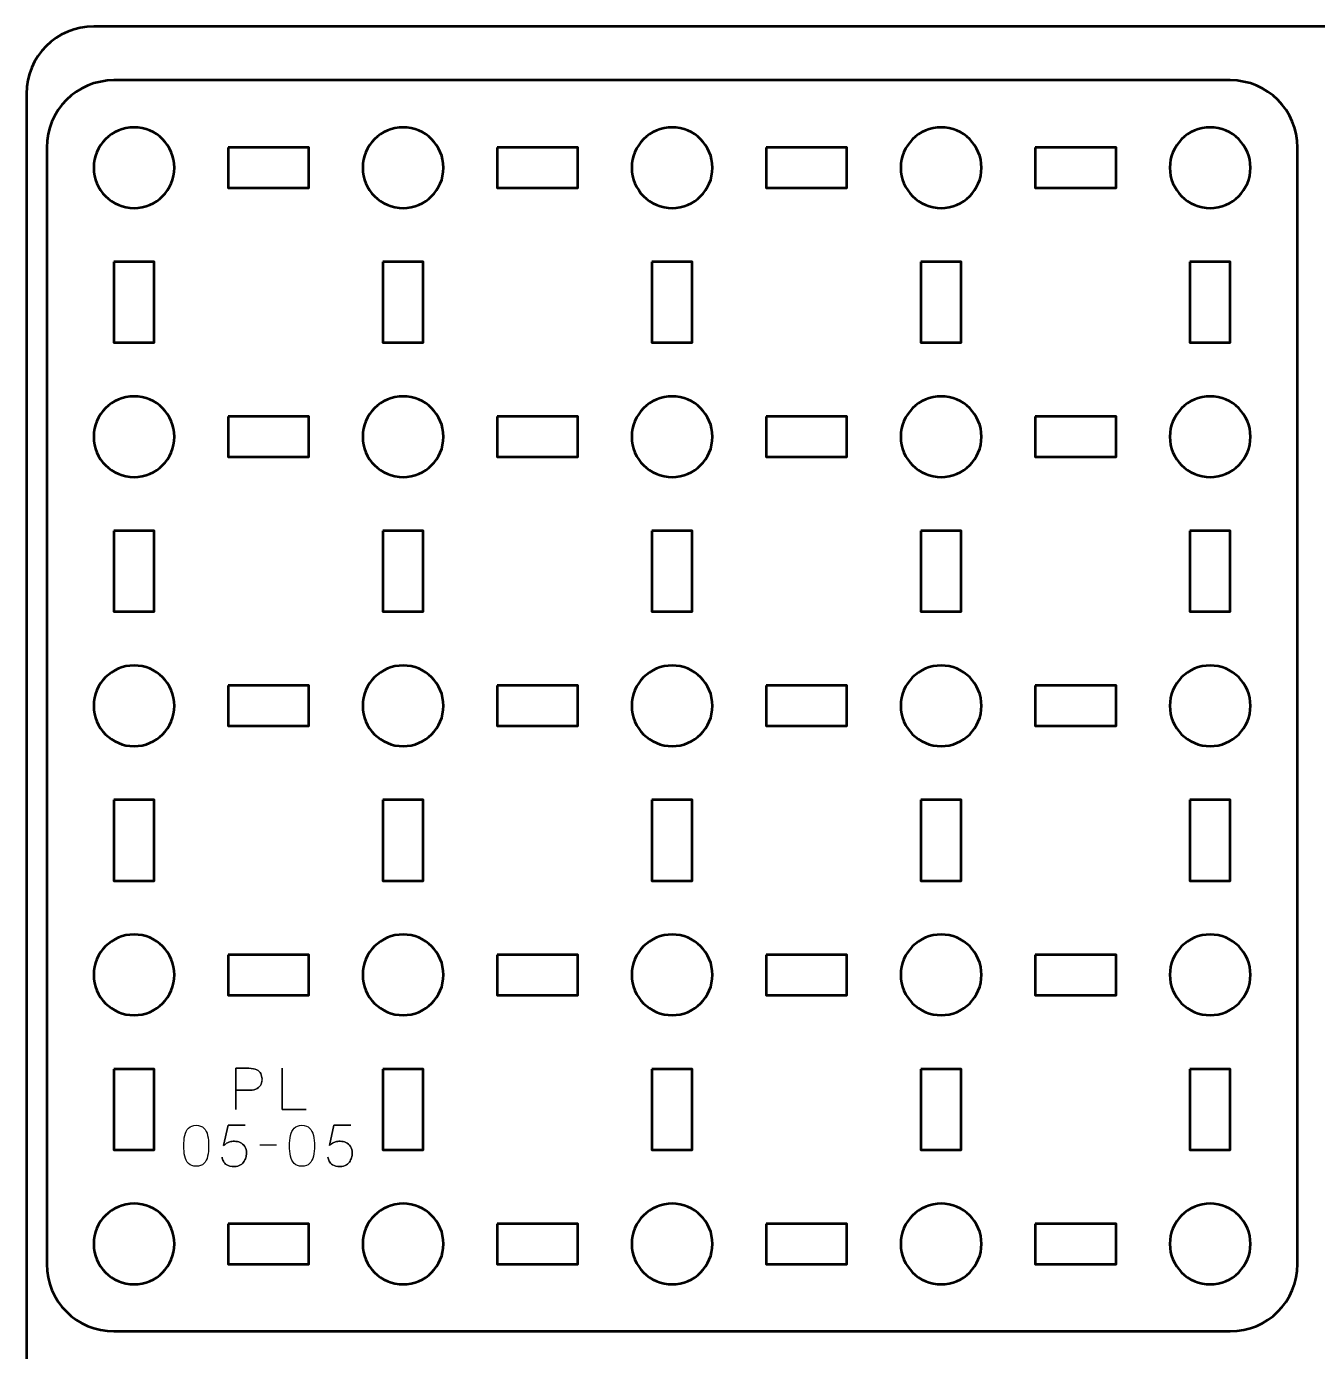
# Model space of a CAD drawing. Header units: centimetres. Extents: x -17.9 to -3.1, y -25.3 to -4.3.
# Drawn here: x -17.9 to -8.3, y -14.2 to -4.35 of the extents above; entities that cross this region are included whole.
import ezdxf

# ---------------------------------------------------------------- set-up
doc = ezdxf.new("R2010")
doc.units = ezdxf.units.CM
doc.header["$MEASUREMENT"] = 0
doc.layers.add('Layer 1', color=7, linetype='Continuous')

msp = doc.modelspace()

# ---------------------------------------------------------------- linework, layer by layer
at = {"layer": 'Layer 1', "color": 22, "lineweight": 53}
msp.add_open_spline([(-17.90003, -24.8499), (-17.90003, -24.8499), (-17.90003, -4.84994), (-17.90003, -4.84994), (-17.90003, -4.84994), (-17.90003, -4.57297), (-17.67694, -4.34998), (-17.39994, -4.34998), (-17.39994, -4.34998), (-17.39994, -4.34998), (-3.60007, -4.34998), (-3.60007, -4.34998), (-3.60007, -4.34998), (-3.32293, -4.34998), (-3.09997, -4.57297), (-3.09997, -4.84994), (-3.09997, -4.84994), (-3.09997, -4.84994), (-3.09997, -24.8499), (-3.09997, -24.8499), (-3.09997, -24.8499), (-3.09997, -25.1269), (-3.32293, -25.34999), (-3.60007, -25.34999), (-3.60007, -25.34999), (-3.60007, -25.34999), (-17.39994, -25.34999), (-17.39994, -25.34999), (-17.39994, -25.34999), (-17.67694, -25.34999), (-17.90003, -25.1269), (-17.90003, -24.8499)], degree=3, knots=[0, 0, 0, 0, 0.125, 0.125, 0.125, 0.125, 0.25, 0.25, 0.25, 0.25, 0.375, 0.375, 0.375, 0.375, 0.5, 0.5, 0.5, 0.5, 0.625, 0.625, 0.625, 0.625, 0.75, 0.75, 0.75, 0.75, 0.875, 0.875, 0.875, 0.875, 1, 1, 1, 1], dxfattribs=at)
at = {"layer": 'Layer 1', "color": 2, "lineweight": 53}
msp.add_open_spline([(-17.24993, -4.74999), (-17.24993, -4.74999), (-8.95003, -4.74999), (-8.95003, -4.74999), (-8.95003, -4.74999), (-8.67303, -4.74999), (-8.44993, -4.97309), (-8.44993, -5.25009), (-8.44993, -5.25009), (-8.44993, -5.25009), (-8.44993, -13.54999), (-8.44993, -13.54999), (-8.44993, -13.54999), (-8.44993, -13.82699), (-8.67303, -14.05009), (-8.95003, -14.05009), (-8.95003, -14.05009), (-8.95003, -14.05009), (-17.24993, -14.05009), (-17.24993, -14.05009), (-17.24993, -14.05009), (-17.52693, -14.05009), (-17.75003, -13.82699), (-17.75003, -13.54999), (-17.75003, -13.54999), (-17.75003, -13.54999), (-17.75003, -5.25009), (-17.75003, -5.25009), (-17.75003, -5.25009), (-17.75003, -4.97309), (-17.52693, -4.74999), (-17.24993, -4.74999)], degree=3, knots=[0, 0, 0, 0, 0.125, 0.125, 0.125, 0.125, 0.25, 0.25, 0.25, 0.25, 0.375, 0.375, 0.375, 0.375, 0.5, 0.5, 0.5, 0.5, 0.625, 0.625, 0.625, 0.625, 0.75, 0.75, 0.75, 0.75, 0.875, 0.875, 0.875, 0.875, 1, 1, 1, 1], dxfattribs=at)
at = {"layer": 'Layer 1', "lineweight": 53}
for points in [[(-16.8, -5.40002), (-16.8, -5.56579), (-16.93423, -5.70002), (-17.1, -5.70002), (-17.1, -5.70002), (-17.26566, -5.70002), (-17.4, -5.56579), (-17.4, -5.40002), (-17.4, -5.40002), (-17.4, -5.23436), (-17.26566, -5.10002), (-17.1, -5.10002), (-17.1, -5.10002), (-16.93423, -5.10002), (-16.8, -5.23436), (-16.8, -5.40002)], [(-14.79992, -5.40002), (-14.79992, -5.56579), (-14.9343, -5.70002), (-15.09993, -5.70002), (-15.09993, -5.70002), (-15.2657, -5.70002), (-15.39993, -5.56579), (-15.39993, -5.40002), (-15.39993, -5.40002), (-15.39993, -5.23436), (-15.2657, -5.10002), (-15.09993, -5.10002), (-15.09993, -5.10002), (-14.9343, -5.10002), (-14.79992, -5.23436), (-14.79992, -5.40002)], [(-12.8, -5.40002), (-12.8, -5.56579), (-12.93434, -5.70002), (-13.09999, -5.70002), (-13.09999, -5.70002), (-13.26562, -5.70002), (-13.4, -5.56579), (-13.4, -5.40002), (-13.4, -5.40002), (-13.4, -5.23436), (-13.26562, -5.10002), (-13.09999, -5.10002), (-13.09999, -5.10002), (-12.93434, -5.10002), (-12.8, -5.23436), (-12.8, -5.40002)], [(-10.80003, -5.40002), (-10.80003, -5.56579), (-10.93427, -5.70002), (-11.10004, -5.70002), (-11.10004, -5.70002), (-11.2657, -5.70002), (-11.40004, -5.56579), (-11.40004, -5.40002), (-11.40004, -5.40002), (-11.40004, -5.23436), (-11.2657, -5.10002), (-11.10004, -5.10002), (-11.10004, -5.10002), (-10.93427, -5.10002), (-10.80003, -5.23436), (-10.80003, -5.40002)], [(-8.79996, -5.40002), (-8.79996, -5.56579), (-8.93433, -5.70002), (-9.09996, -5.70002), (-9.09996, -5.70002), (-9.26573, -5.70002), (-9.39996, -5.56579), (-9.39996, -5.40002), (-9.39996, -5.40002), (-9.39996, -5.23436), (-9.26573, -5.10002), (-9.09996, -5.10002), (-9.09996, -5.10002), (-8.93433, -5.10002), (-8.79996, -5.23436), (-8.79996, -5.40002)], [(-16.39998, -5.25009), (-16.39998, -5.25009), (-15.79998, -5.25009), (-15.79998, -5.25009), (-15.79998, -5.25009), (-15.79998, -5.25009), (-15.79998, -5.55009), (-15.79998, -5.55009), (-15.79998, -5.55009), (-15.79998, -5.55009), (-16.39998, -5.55009), (-16.39998, -5.55009), (-16.39998, -5.55009), (-16.39998, -5.55009), (-16.39998, -5.25009), (-16.39998, -5.25009)], [(-14.40002, -5.25009), (-14.40002, -5.25009), (-13.80001, -5.25009), (-13.80001, -5.25009), (-13.80001, -5.25009), (-13.80001, -5.25009), (-13.80001, -5.55009), (-13.80001, -5.55009), (-13.80001, -5.55009), (-13.80001, -5.55009), (-14.40002, -5.55009), (-14.40002, -5.55009), (-14.40002, -5.55009), (-14.40002, -5.55009), (-14.40002, -5.25009), (-14.40002, -5.25009)], [(-12.39995, -5.25009), (-12.39995, -5.25009), (-11.79995, -5.25009), (-11.79995, -5.25009), (-11.79995, -5.25009), (-11.79995, -5.25009), (-11.79995, -5.55009), (-11.79995, -5.55009), (-11.79995, -5.55009), (-11.79995, -5.55009), (-12.39995, -5.55009), (-12.39995, -5.55009), (-12.39995, -5.55009), (-12.39995, -5.55009), (-12.39995, -5.25009), (-12.39995, -5.25009)], [(-10.39998, -5.25009), (-10.39998, -5.25009), (-9.79998, -5.25009), (-9.79998, -5.25009), (-9.79998, -5.25009), (-9.79998, -5.25009), (-9.79998, -5.55009), (-9.79998, -5.55009), (-9.79998, -5.55009), (-9.79998, -5.55009), (-10.39998, -5.55009), (-10.39998, -5.55009), (-10.39998, -5.55009), (-10.39998, -5.55009), (-10.39998, -5.25009), (-10.39998, -5.25009)], [(-17.24993, -6.10004), (-17.24993, -6.10004), (-16.94993, -6.10004), (-16.94993, -6.10004), (-16.94993, -6.10004), (-16.94993, -6.10004), (-16.94993, -6.70004), (-16.94993, -6.70004), (-16.94993, -6.70004), (-16.94993, -6.70004), (-17.24993, -6.70004), (-17.24993, -6.70004), (-17.24993, -6.70004), (-17.24993, -6.70004), (-17.24993, -6.10004), (-17.24993, -6.10004)], [(-15.25, -6.10004), (-15.25, -6.10004), (-14.95, -6.10004), (-14.95, -6.10004), (-14.95, -6.10004), (-14.95, -6.10004), (-14.95, -6.70004), (-14.95, -6.70004), (-14.95, -6.70004), (-14.95, -6.70004), (-15.25, -6.70004), (-15.25, -6.70004), (-15.25, -6.70004), (-15.25, -6.70004), (-15.25, -6.10004), (-15.25, -6.10004)], [(-13.25007, -6.10004), (-13.25007, -6.10004), (-12.95007, -6.10004), (-12.95007, -6.10004), (-12.95007, -6.10004), (-12.95007, -6.10004), (-12.95007, -6.70004), (-12.95007, -6.70004), (-12.95007, -6.70004), (-12.95007, -6.70004), (-13.25007, -6.70004), (-13.25007, -6.70004), (-13.25007, -6.70004), (-13.25007, -6.70004), (-13.25007, -6.10004), (-13.25007, -6.10004)], [(-11.24997, -6.10004), (-11.24997, -6.10004), (-10.94996, -6.10004), (-10.94996, -6.10004), (-10.94996, -6.10004), (-10.94996, -6.10004), (-10.94996, -6.70004), (-10.94996, -6.70004), (-10.94996, -6.70004), (-10.94996, -6.70004), (-11.24997, -6.70004), (-11.24997, -6.70004), (-11.24997, -6.70004), (-11.24997, -6.70004), (-11.24997, -6.10004), (-11.24997, -6.10004)], [(-9.25003, -6.10004), (-9.25003, -6.10004), (-8.95003, -6.10004), (-8.95003, -6.10004), (-8.95003, -6.10004), (-8.95003, -6.10004), (-8.95003, -6.70004), (-8.95003, -6.70004), (-8.95003, -6.70004), (-8.95003, -6.70004), (-9.25003, -6.70004), (-9.25003, -6.70004), (-9.25003, -6.70004), (-9.25003, -6.70004), (-9.25003, -6.10004), (-9.25003, -6.10004)], [(-16.8, -7.40009), (-16.8, -7.56572), (-16.93423, -7.7001), (-17.1, -7.7001), (-17.1, -7.7001), (-17.26566, -7.7001), (-17.4, -7.56572), (-17.4, -7.40009), (-17.4, -7.40009), (-17.4, -7.23432), (-17.26566, -7.10009), (-17.1, -7.10009), (-17.1, -7.10009), (-16.93423, -7.10009), (-16.8, -7.23432), (-16.8, -7.40009)], [(-14.79992, -7.40009), (-14.79992, -7.56572), (-14.9343, -7.7001), (-15.09993, -7.7001), (-15.09993, -7.7001), (-15.2657, -7.7001), (-15.39993, -7.56572), (-15.39993, -7.40009), (-15.39993, -7.40009), (-15.39993, -7.23432), (-15.2657, -7.10009), (-15.09993, -7.10009), (-15.09993, -7.10009), (-14.9343, -7.10009), (-14.79992, -7.23432), (-14.79992, -7.40009)], [(-12.8, -7.40009), (-12.8, -7.56572), (-12.93434, -7.7001), (-13.09999, -7.7001), (-13.09999, -7.7001), (-13.26562, -7.7001), (-13.4, -7.56572), (-13.4, -7.40009), (-13.4, -7.40009), (-13.4, -7.23432), (-13.26562, -7.10009), (-13.09999, -7.10009), (-13.09999, -7.10009), (-12.93434, -7.10009), (-12.8, -7.23432), (-12.8, -7.40009)], [(-10.80003, -7.40009), (-10.80003, -7.56572), (-10.93427, -7.7001), (-11.10004, -7.7001), (-11.10004, -7.7001), (-11.2657, -7.7001), (-11.40004, -7.56572), (-11.40004, -7.40009), (-11.40004, -7.40009), (-11.40004, -7.23432), (-11.2657, -7.10009), (-11.10004, -7.10009), (-11.10004, -7.10009), (-10.93427, -7.10009), (-10.80003, -7.23432), (-10.80003, -7.40009)], [(-8.79996, -7.40009), (-8.79996, -7.56572), (-8.93433, -7.7001), (-9.09996, -7.7001), (-9.09996, -7.7001), (-9.26573, -7.7001), (-9.39996, -7.56572), (-9.39996, -7.40009), (-9.39996, -7.40009), (-9.39996, -7.23432), (-9.26573, -7.10009), (-9.09996, -7.10009), (-9.09996, -7.10009), (-8.93433, -7.10009), (-8.79996, -7.23432), (-8.79996, -7.40009)], [(-16.39998, -7.25002), (-16.39998, -7.25002), (-15.79998, -7.25002), (-15.79998, -7.25002), (-15.79998, -7.25002), (-15.79998, -7.25002), (-15.79998, -7.55002), (-15.79998, -7.55002), (-15.79998, -7.55002), (-15.79998, -7.55002), (-16.39998, -7.55002), (-16.39998, -7.55002), (-16.39998, -7.55002), (-16.39998, -7.55002), (-16.39998, -7.25002), (-16.39998, -7.25002)], [(-14.40002, -7.25002), (-14.40002, -7.25002), (-13.80001, -7.25002), (-13.80001, -7.25002), (-13.80001, -7.25002), (-13.80001, -7.25002), (-13.80001, -7.55002), (-13.80001, -7.55002), (-13.80001, -7.55002), (-13.80001, -7.55002), (-14.40002, -7.55002), (-14.40002, -7.55002), (-14.40002, -7.55002), (-14.40002, -7.55002), (-14.40002, -7.25002), (-14.40002, -7.25002)], [(-12.39995, -7.25002), (-12.39995, -7.25002), (-11.79995, -7.25002), (-11.79995, -7.25002), (-11.79995, -7.25002), (-11.79995, -7.25002), (-11.79995, -7.55002), (-11.79995, -7.55002), (-11.79995, -7.55002), (-11.79995, -7.55002), (-12.39995, -7.55002), (-12.39995, -7.55002), (-12.39995, -7.55002), (-12.39995, -7.55002), (-12.39995, -7.25002), (-12.39995, -7.25002)], [(-10.39998, -7.25002), (-10.39998, -7.25002), (-9.79998, -7.25002), (-9.79998, -7.25002), (-9.79998, -7.25002), (-9.79998, -7.25002), (-9.79998, -7.55002), (-9.79998, -7.55002), (-9.79998, -7.55002), (-9.79998, -7.55002), (-10.39998, -7.55002), (-10.39998, -7.55002), (-10.39998, -7.55002), (-10.39998, -7.55002), (-10.39998, -7.25002), (-10.39998, -7.25002)], [(-17.24993, -8.1), (-17.24993, -8.1), (-16.94993, -8.1), (-16.94993, -8.1), (-16.94993, -8.1), (-16.94993, -8.1), (-16.94993, -8.70001), (-16.94993, -8.70001), (-16.94993, -8.70001), (-16.94993, -8.70001), (-17.24993, -8.70001), (-17.24993, -8.70001), (-17.24993, -8.70001), (-17.24993, -8.70001), (-17.24993, -8.1), (-17.24993, -8.1)], [(-15.25, -8.1), (-15.25, -8.1), (-14.95, -8.1), (-14.95, -8.1), (-14.95, -8.1), (-14.95, -8.1), (-14.95, -8.70001), (-14.95, -8.70001), (-14.95, -8.70001), (-14.95, -8.70001), (-15.25, -8.70001), (-15.25, -8.70001), (-15.25, -8.70001), (-15.25, -8.70001), (-15.25, -8.1), (-15.25, -8.1)], [(-13.25007, -8.1), (-13.25007, -8.1), (-12.95007, -8.1), (-12.95007, -8.1), (-12.95007, -8.1), (-12.95007, -8.1), (-12.95007, -8.70001), (-12.95007, -8.70001), (-12.95007, -8.70001), (-12.95007, -8.70001), (-13.25007, -8.70001), (-13.25007, -8.70001), (-13.25007, -8.70001), (-13.25007, -8.70001), (-13.25007, -8.1), (-13.25007, -8.1)], [(-11.24997, -8.1), (-11.24997, -8.1), (-10.94996, -8.1), (-10.94996, -8.1), (-10.94996, -8.1), (-10.94996, -8.1), (-10.94996, -8.70001), (-10.94996, -8.70001), (-10.94996, -8.70001), (-10.94996, -8.70001), (-11.24997, -8.70001), (-11.24997, -8.70001), (-11.24997, -8.70001), (-11.24997, -8.70001), (-11.24997, -8.1), (-11.24997, -8.1)], [(-9.25003, -8.1), (-9.25003, -8.1), (-8.95003, -8.1), (-8.95003, -8.1), (-8.95003, -8.1), (-8.95003, -8.1), (-8.95003, -8.70001), (-8.95003, -8.70001), (-8.95003, -8.70001), (-8.95003, -8.70001), (-9.25003, -8.70001), (-9.25003, -8.70001), (-9.25003, -8.70001), (-9.25003, -8.70001), (-9.25003, -8.1), (-9.25003, -8.1)], [(-16.8, -9.40003), (-16.8, -9.56568), (-16.93423, -9.70002), (-17.1, -9.70002), (-17.1, -9.70002), (-17.26566, -9.70002), (-17.4, -9.56568), (-17.4, -9.40003), (-17.4, -9.40003), (-17.4, -9.2344), (-17.26566, -9.10002), (-17.1, -9.10002), (-17.1, -9.10002), (-16.93423, -9.10002), (-16.8, -9.2344), (-16.8, -9.40003)], [(-14.79992, -9.40003), (-14.79992, -9.56568), (-14.9343, -9.70002), (-15.09993, -9.70002), (-15.09993, -9.70002), (-15.2657, -9.70002), (-15.39993, -9.56568), (-15.39993, -9.40003), (-15.39993, -9.40003), (-15.39993, -9.2344), (-15.2657, -9.10002), (-15.09993, -9.10002), (-15.09993, -9.10002), (-14.9343, -9.10002), (-14.79992, -9.2344), (-14.79992, -9.40003)], [(-12.8, -9.40003), (-12.8, -9.56568), (-12.93434, -9.70002), (-13.09999, -9.70002), (-13.09999, -9.70002), (-13.26562, -9.70002), (-13.4, -9.56568), (-13.4, -9.40003), (-13.4, -9.40003), (-13.4, -9.2344), (-13.26562, -9.10002), (-13.09999, -9.10002), (-13.09999, -9.10002), (-12.93434, -9.10002), (-12.8, -9.2344), (-12.8, -9.40003)], [(-10.80003, -9.40003), (-10.80003, -9.56568), (-10.93427, -9.70002), (-11.10004, -9.70002), (-11.10004, -9.70002), (-11.2657, -9.70002), (-11.40004, -9.56568), (-11.40004, -9.40003), (-11.40004, -9.40003), (-11.40004, -9.2344), (-11.2657, -9.10002), (-11.10004, -9.10002), (-11.10004, -9.10002), (-10.93427, -9.10002), (-10.80003, -9.2344), (-10.80003, -9.40003)], [(-8.79996, -9.40003), (-8.79996, -9.56568), (-8.93433, -9.70002), (-9.09996, -9.70002), (-9.09996, -9.70002), (-9.26573, -9.70002), (-9.39996, -9.56568), (-9.39996, -9.40003), (-9.39996, -9.40003), (-9.39996, -9.2344), (-9.26573, -9.10002), (-9.09996, -9.10002), (-9.09996, -9.10002), (-8.93433, -9.10002), (-8.79996, -9.2344), (-8.79996, -9.40003)], [(-16.39998, -9.24995), (-16.39998, -9.24995), (-15.79998, -9.24995), (-15.79998, -9.24995), (-15.79998, -9.24995), (-15.79998, -9.24995), (-15.79998, -9.54995), (-15.79998, -9.54995), (-15.79998, -9.54995), (-15.79998, -9.54995), (-16.39998, -9.54995), (-16.39998, -9.54995), (-16.39998, -9.54995), (-16.39998, -9.54995), (-16.39998, -9.24995), (-16.39998, -9.24995)], [(-14.40002, -9.24995), (-14.40002, -9.24995), (-13.80001, -9.24995), (-13.80001, -9.24995), (-13.80001, -9.24995), (-13.80001, -9.24995), (-13.80001, -9.54995), (-13.80001, -9.54995), (-13.80001, -9.54995), (-13.80001, -9.54995), (-14.40002, -9.54995), (-14.40002, -9.54995), (-14.40002, -9.54995), (-14.40002, -9.54995), (-14.40002, -9.24995), (-14.40002, -9.24995)], [(-12.39995, -9.24995), (-12.39995, -9.24995), (-11.79995, -9.24995), (-11.79995, -9.24995), (-11.79995, -9.24995), (-11.79995, -9.24995), (-11.79995, -9.54995), (-11.79995, -9.54995), (-11.79995, -9.54995), (-11.79995, -9.54995), (-12.39995, -9.54995), (-12.39995, -9.54995), (-12.39995, -9.54995), (-12.39995, -9.54995), (-12.39995, -9.24995), (-12.39995, -9.24995)], [(-10.39998, -9.24995), (-10.39998, -9.24995), (-9.79998, -9.24995), (-9.79998, -9.24995), (-9.79998, -9.24995), (-9.79998, -9.24995), (-9.79998, -9.54995), (-9.79998, -9.54995), (-9.79998, -9.54995), (-9.79998, -9.54995), (-10.39998, -9.54995), (-10.39998, -9.54995), (-10.39998, -9.54995), (-10.39998, -9.54995), (-10.39998, -9.24995), (-10.39998, -9.24995)], [(-17.24993, -10.10007), (-17.24993, -10.10007), (-16.94993, -10.10007), (-16.94993, -10.10007), (-16.94993, -10.10007), (-16.94993, -10.10007), (-16.94993, -10.70007), (-16.94993, -10.70007), (-16.94993, -10.70007), (-16.94993, -10.70007), (-17.24993, -10.70007), (-17.24993, -10.70007), (-17.24993, -10.70007), (-17.24993, -10.70007), (-17.24993, -10.10007), (-17.24993, -10.10007)], [(-15.25, -10.10007), (-15.25, -10.10007), (-14.95, -10.10007), (-14.95, -10.10007), (-14.95, -10.10007), (-14.95, -10.10007), (-14.95, -10.70007), (-14.95, -10.70007), (-14.95, -10.70007), (-14.95, -10.70007), (-15.25, -10.70007), (-15.25, -10.70007), (-15.25, -10.70007), (-15.25, -10.70007), (-15.25, -10.10007), (-15.25, -10.10007)], [(-13.25007, -10.10007), (-13.25007, -10.10007), (-12.95007, -10.10007), (-12.95007, -10.10007), (-12.95007, -10.10007), (-12.95007, -10.10007), (-12.95007, -10.70007), (-12.95007, -10.70007), (-12.95007, -10.70007), (-12.95007, -10.70007), (-13.25007, -10.70007), (-13.25007, -10.70007), (-13.25007, -10.70007), (-13.25007, -10.70007), (-13.25007, -10.10007), (-13.25007, -10.10007)], [(-11.24997, -10.10007), (-11.24997, -10.10007), (-10.94996, -10.10007), (-10.94996, -10.10007), (-10.94996, -10.10007), (-10.94996, -10.10007), (-10.94996, -10.70007), (-10.94996, -10.70007), (-10.94996, -10.70007), (-10.94996, -10.70007), (-11.24997, -10.70007), (-11.24997, -10.70007), (-11.24997, -10.70007), (-11.24997, -10.70007), (-11.24997, -10.10007), (-11.24997, -10.10007)], [(-9.25003, -10.10007), (-9.25003, -10.10007), (-8.95003, -10.10007), (-8.95003, -10.10007), (-8.95003, -10.10007), (-8.95003, -10.10007), (-8.95003, -10.70007), (-8.95003, -10.70007), (-8.95003, -10.70007), (-8.95003, -10.70007), (-9.25003, -10.70007), (-9.25003, -10.70007), (-9.25003, -10.70007), (-9.25003, -10.70007), (-9.25003, -10.10007), (-9.25003, -10.10007)], [(-16.8, -11.39998), (-16.8, -11.56575), (-16.93423, -11.69999), (-17.1, -11.69999), (-17.1, -11.69999), (-17.26566, -11.69999), (-17.4, -11.56575), (-17.4, -11.39998), (-17.4, -11.39998), (-17.4, -11.23432), (-17.26566, -11.09998), (-17.1, -11.09998), (-17.1, -11.09998), (-16.93423, -11.09998), (-16.8, -11.23432), (-16.8, -11.39998)], [(-14.79992, -11.39998), (-14.79992, -11.56575), (-14.9343, -11.69999), (-15.09993, -11.69999), (-15.09993, -11.69999), (-15.2657, -11.69999), (-15.39993, -11.56575), (-15.39993, -11.39998), (-15.39993, -11.39998), (-15.39993, -11.23432), (-15.2657, -11.09998), (-15.09993, -11.09998), (-15.09993, -11.09998), (-14.9343, -11.09998), (-14.79992, -11.23432), (-14.79992, -11.39998)], [(-12.8, -11.39998), (-12.8, -11.56575), (-12.93434, -11.69999), (-13.09999, -11.69999), (-13.09999, -11.69999), (-13.26562, -11.69999), (-13.4, -11.56575), (-13.4, -11.39998), (-13.4, -11.39998), (-13.4, -11.23432), (-13.26562, -11.09998), (-13.09999, -11.09998), (-13.09999, -11.09998), (-12.93434, -11.09998), (-12.8, -11.23432), (-12.8, -11.39998)], [(-10.80003, -11.39998), (-10.80003, -11.56575), (-10.93427, -11.69999), (-11.10004, -11.69999), (-11.10004, -11.69999), (-11.2657, -11.69999), (-11.40004, -11.56575), (-11.40004, -11.39998), (-11.40004, -11.39998), (-11.40004, -11.23432), (-11.2657, -11.09998), (-11.10004, -11.09998), (-11.10004, -11.09998), (-10.93427, -11.09998), (-10.80003, -11.23432), (-10.80003, -11.39998)], [(-8.79996, -11.39998), (-8.79996, -11.56575), (-8.93433, -11.69999), (-9.09996, -11.69999), (-9.09996, -11.69999), (-9.26573, -11.69999), (-9.39996, -11.56575), (-9.39996, -11.39998), (-9.39996, -11.39998), (-9.39996, -11.23432), (-9.26573, -11.09998), (-9.09996, -11.09998), (-9.09996, -11.09998), (-8.93433, -11.09998), (-8.79996, -11.23432), (-8.79996, -11.39998)], [(-16.39998, -11.25005), (-16.39998, -11.25005), (-15.79998, -11.25005), (-15.79998, -11.25005), (-15.79998, -11.25005), (-15.79998, -11.25005), (-15.79998, -11.55006), (-15.79998, -11.55006), (-15.79998, -11.55006), (-15.79998, -11.55006), (-16.39998, -11.55006), (-16.39998, -11.55006), (-16.39998, -11.55006), (-16.39998, -11.55006), (-16.39998, -11.25005), (-16.39998, -11.25005)], [(-14.40002, -11.25005), (-14.40002, -11.25005), (-13.80001, -11.25005), (-13.80001, -11.25005), (-13.80001, -11.25005), (-13.80001, -11.25005), (-13.80001, -11.55006), (-13.80001, -11.55006), (-13.80001, -11.55006), (-13.80001, -11.55006), (-14.40002, -11.55006), (-14.40002, -11.55006), (-14.40002, -11.55006), (-14.40002, -11.55006), (-14.40002, -11.25005), (-14.40002, -11.25005)], [(-12.39995, -11.25005), (-12.39995, -11.25005), (-11.79995, -11.25005), (-11.79995, -11.25005), (-11.79995, -11.25005), (-11.79995, -11.25005), (-11.79995, -11.55006), (-11.79995, -11.55006), (-11.79995, -11.55006), (-11.79995, -11.55006), (-12.39995, -11.55006), (-12.39995, -11.55006), (-12.39995, -11.55006), (-12.39995, -11.55006), (-12.39995, -11.25005), (-12.39995, -11.25005)], [(-10.39998, -11.25005), (-10.39998, -11.25005), (-9.79998, -11.25005), (-9.79998, -11.25005), (-9.79998, -11.25005), (-9.79998, -11.25005), (-9.79998, -11.55006), (-9.79998, -11.55006), (-9.79998, -11.55006), (-9.79998, -11.55006), (-10.39998, -11.55006), (-10.39998, -11.55006), (-10.39998, -11.55006), (-10.39998, -11.55006), (-10.39998, -11.25005), (-10.39998, -11.25005)], [(-17.24993, -12.10004), (-17.24993, -12.10004), (-16.94993, -12.10004), (-16.94993, -12.10004), (-16.94993, -12.10004), (-16.94993, -12.10004), (-16.94993, -12.70004), (-16.94993, -12.70004), (-16.94993, -12.70004), (-16.94993, -12.70004), (-17.24993, -12.70004), (-17.24993, -12.70004), (-17.24993, -12.70004), (-17.24993, -12.70004), (-17.24993, -12.10004), (-17.24993, -12.10004)], [(-15.25, -12.10004), (-15.25, -12.10004), (-14.95, -12.10004), (-14.95, -12.10004), (-14.95, -12.10004), (-14.95, -12.10004), (-14.95, -12.70004), (-14.95, -12.70004), (-14.95, -12.70004), (-14.95, -12.70004), (-15.25, -12.70004), (-15.25, -12.70004), (-15.25, -12.70004), (-15.25, -12.70004), (-15.25, -12.10004), (-15.25, -12.10004)], [(-13.25007, -12.10004), (-13.25007, -12.10004), (-12.95007, -12.10004), (-12.95007, -12.10004), (-12.95007, -12.10004), (-12.95007, -12.10004), (-12.95007, -12.70004), (-12.95007, -12.70004), (-12.95007, -12.70004), (-12.95007, -12.70004), (-13.25007, -12.70004), (-13.25007, -12.70004), (-13.25007, -12.70004), (-13.25007, -12.70004), (-13.25007, -12.10004), (-13.25007, -12.10004)], [(-11.24997, -12.10004), (-11.24997, -12.10004), (-10.94996, -12.10004), (-10.94996, -12.10004), (-10.94996, -12.10004), (-10.94996, -12.10004), (-10.94996, -12.70004), (-10.94996, -12.70004), (-10.94996, -12.70004), (-10.94996, -12.70004), (-11.24997, -12.70004), (-11.24997, -12.70004), (-11.24997, -12.70004), (-11.24997, -12.70004), (-11.24997, -12.10004), (-11.24997, -12.10004)], [(-9.25003, -12.10004), (-9.25003, -12.10004), (-8.95003, -12.10004), (-8.95003, -12.10004), (-8.95003, -12.10004), (-8.95003, -12.10004), (-8.95003, -12.70004), (-8.95003, -12.70004), (-8.95003, -12.70004), (-8.95003, -12.70004), (-9.25003, -12.70004), (-9.25003, -12.70004), (-9.25003, -12.70004), (-9.25003, -12.70004), (-9.25003, -12.10004), (-9.25003, -12.10004)], [(-16.8, -13.40006), (-16.8, -13.56569), (-16.93423, -13.70006), (-17.1, -13.70006), (-17.1, -13.70006), (-17.26566, -13.70006), (-17.4, -13.56569), (-17.4, -13.40006), (-17.4, -13.40006), (-17.4, -13.23429), (-17.26566, -13.10006), (-17.1, -13.10006), (-17.1, -13.10006), (-16.93423, -13.10006), (-16.8, -13.23429), (-16.8, -13.40006)], [(-14.79992, -13.40006), (-14.79992, -13.56569), (-14.9343, -13.70006), (-15.09993, -13.70006), (-15.09993, -13.70006), (-15.2657, -13.70006), (-15.39993, -13.56569), (-15.39993, -13.40006), (-15.39993, -13.40006), (-15.39993, -13.23429), (-15.2657, -13.10006), (-15.09993, -13.10006), (-15.09993, -13.10006), (-14.9343, -13.10006), (-14.79992, -13.23429), (-14.79992, -13.40006)], [(-12.8, -13.40006), (-12.8, -13.56569), (-12.93434, -13.70006), (-13.09999, -13.70006), (-13.09999, -13.70006), (-13.26562, -13.70006), (-13.4, -13.56569), (-13.4, -13.40006), (-13.4, -13.40006), (-13.4, -13.23429), (-13.26562, -13.10006), (-13.09999, -13.10006), (-13.09999, -13.10006), (-12.93434, -13.10006), (-12.8, -13.23429), (-12.8, -13.40006)], [(-10.80003, -13.40006), (-10.80003, -13.56569), (-10.93427, -13.70006), (-11.10004, -13.70006), (-11.10004, -13.70006), (-11.2657, -13.70006), (-11.40004, -13.56569), (-11.40004, -13.40006), (-11.40004, -13.40006), (-11.40004, -13.23429), (-11.2657, -13.10006), (-11.10004, -13.10006), (-11.10004, -13.10006), (-10.93427, -13.10006), (-10.80003, -13.23429), (-10.80003, -13.40006)], [(-8.79996, -13.40006), (-8.79996, -13.56569), (-8.93433, -13.70006), (-9.09996, -13.70006), (-9.09996, -13.70006), (-9.26573, -13.70006), (-9.39996, -13.56569), (-9.39996, -13.40006), (-9.39996, -13.40006), (-9.39996, -13.23429), (-9.26573, -13.10006), (-9.09996, -13.10006), (-9.09996, -13.10006), (-8.93433, -13.10006), (-8.79996, -13.23429), (-8.79996, -13.40006)], [(-16.39998, -13.24999), (-16.39998, -13.24999), (-15.79998, -13.24999), (-15.79998, -13.24999), (-15.79998, -13.24999), (-15.79998, -13.24999), (-15.79998, -13.54999), (-15.79998, -13.54999), (-15.79998, -13.54999), (-15.79998, -13.54999), (-16.39998, -13.54999), (-16.39998, -13.54999), (-16.39998, -13.54999), (-16.39998, -13.54999), (-16.39998, -13.24999), (-16.39998, -13.24999)], [(-14.40002, -13.24999), (-14.40002, -13.24999), (-13.80001, -13.24999), (-13.80001, -13.24999), (-13.80001, -13.24999), (-13.80001, -13.24999), (-13.80001, -13.54999), (-13.80001, -13.54999), (-13.80001, -13.54999), (-13.80001, -13.54999), (-14.40002, -13.54999), (-14.40002, -13.54999), (-14.40002, -13.54999), (-14.40002, -13.54999), (-14.40002, -13.24999), (-14.40002, -13.24999)], [(-12.39995, -13.24999), (-12.39995, -13.24999), (-11.79995, -13.24999), (-11.79995, -13.24999), (-11.79995, -13.24999), (-11.79995, -13.24999), (-11.79995, -13.54999), (-11.79995, -13.54999), (-11.79995, -13.54999), (-11.79995, -13.54999), (-12.39995, -13.54999), (-12.39995, -13.54999), (-12.39995, -13.54999), (-12.39995, -13.54999), (-12.39995, -13.24999), (-12.39995, -13.24999)], [(-10.39998, -13.24999), (-10.39998, -13.24999), (-9.79998, -13.24999), (-9.79998, -13.24999), (-9.79998, -13.24999), (-9.79998, -13.24999), (-9.79998, -13.54999), (-9.79998, -13.54999), (-9.79998, -13.54999), (-9.79998, -13.54999), (-10.39998, -13.54999), (-10.39998, -13.54999), (-10.39998, -13.54999), (-10.39998, -13.54999), (-10.39998, -13.24999), (-10.39998, -13.24999)]]:
    msp.add_open_spline(points, degree=3, knots=[0, 0, 0, 0, 0.25, 0.25, 0.25, 0.25, 0.5, 0.5, 0.5, 0.5, 0.75, 0.75, 0.75, 0.75, 1, 1, 1, 1], dxfattribs=at)
at = {"layer": 'Layer 1', "color": 40, "lineweight": 30}
for points, knots in [([(-16.34456, -12.4), (-16.34456, -12.4), (-16.34456, -12.09478), (-16.34456, -12.09478), (-16.34456, -12.09478), (-16.34456, -12.09478), (-16.24727, -12.09478), (-16.24727, -12.09478), (-16.24727, -12.09478), (-16.22165, -12.09506), (-16.20165, -12.09877), (-16.18747, -12.10596), (-16.18747, -12.10596), (-16.17357, -12.11327), (-16.16376, -12.12275), (-16.15812, -12.13461), (-16.15812, -12.13461), (-16.15262, -12.14646), (-16.14958, -12.15927), (-16.14902, -12.17306), (-16.14902, -12.17306), (-16.14835, -12.1871), (-16.15067, -12.20047), (-16.15618, -12.21317), (-16.15618, -12.21317), (-16.16172, -12.22584), (-16.17121, -12.23631), (-16.18444, -12.24443), (-16.18444, -12.24443), (-16.19795, -12.25258), (-16.21615, -12.2567), (-16.23929, -12.25699), (-16.23929, -12.25699), (-16.23929, -12.25699), (-16.34456, -12.25699), (-16.34456, -12.25699), (-16.34456, -12.25699), (-16.34456, -12.25699), (-16.23929, -12.25699), (-16.23929, -12.25699), (-16.23929, -12.25699), (-16.21654, -12.2567), (-16.19851, -12.25258), (-16.185, -12.24443), (-16.185, -12.24443), (-16.17163, -12.23631), (-16.16211, -12.22584), (-16.15646, -12.21317), (-16.15646, -12.21317), (-16.15096, -12.20047), (-16.14849, -12.1871), (-16.14902, -12.17306), (-16.14902, -12.17306), (-16.14958, -12.15927), (-16.15262, -12.14646), (-16.15826, -12.13461), (-16.15826, -12.13461), (-16.16405, -12.12275), (-16.17396, -12.11327), (-16.18789, -12.10596), (-16.18789, -12.10596), (-16.20207, -12.09877), (-16.22194, -12.09506), (-16.24727, -12.09478), (-16.24727, -12.09478), (-16.24727, -12.09478), (-16.34456, -12.09478), (-16.34456, -12.09478), (-16.34456, -12.09478), (-16.34456, -12.09478), (-16.34456, -12.4), (-16.34456, -12.4)], [0, 0, 0, 0, 0.0555556, 0.0555556, 0.0555556, 0.0555556, 0.1111111, 0.1111111, 0.1111111, 0.1111111, 0.1666667, 0.1666667, 0.1666667, 0.1666667, 0.2222222, 0.2222222, 0.2222222, 0.2222222, 0.2777778, 0.2777778, 0.2777778, 0.2777778, 0.3333333, 0.3333333, 0.3333333, 0.3333333, 0.3888889, 0.3888889, 0.3888889, 0.3888889, 0.4444444, 0.4444444, 0.4444444, 0.4444444, 0.5, 0.5, 0.5, 0.5, 0.5555556, 0.5555556, 0.5555556, 0.5555556, 0.6111111, 0.6111111, 0.6111111, 0.6111111, 0.6666667, 0.6666667, 0.6666667, 0.6666667, 0.7222222, 0.7222222, 0.7222222, 0.7222222, 0.7777778, 0.7777778, 0.7777778, 0.7777778, 0.8333333, 0.8333333, 0.8333333, 0.8333333, 0.8888889, 0.8888889, 0.8888889, 0.8888889, 0.9444444, 0.9444444, 0.9444444, 0.9444444, 1, 1, 1, 1]), ([(-15.81995, -12.4), (-15.81995, -12.4), (-15.99813, -12.4), (-15.99813, -12.4), (-15.99813, -12.4), (-15.99813, -12.4), (-15.99813, -12.09478), (-15.99813, -12.09478), (-15.99813, -12.09478), (-15.99813, -12.09478), (-15.99813, -12.4), (-15.99813, -12.4), (-15.99813, -12.4), (-15.99813, -12.4), (-15.81995, -12.4), (-15.81995, -12.4)], [0, 0, 0, 0, 0.25, 0.25, 0.25, 0.25, 0.5, 0.5, 0.5, 0.5, 0.75, 0.75, 0.75, 0.75, 1, 1, 1, 1]), ([(-16.63835, -12.82334), (-16.61384, -12.82309), (-16.59482, -12.81617), (-16.58131, -12.8027), (-16.58131, -12.8027), (-16.56794, -12.78919), (-16.55859, -12.77098), (-16.55334, -12.74798), (-16.55334, -12.74798), (-16.54826, -12.72509), (-16.54575, -12.69948), (-16.54603, -12.67094), (-16.54603, -12.67094), (-16.54575, -12.64282), (-16.54826, -12.61721), (-16.55334, -12.59417), (-16.55334, -12.59417), (-16.55859, -12.57145), (-16.56794, -12.55325), (-16.58131, -12.53949), (-16.58131, -12.53949), (-16.59482, -12.52598), (-16.61384, -12.51896), (-16.63835, -12.51854), (-16.63835, -12.51854), (-16.66305, -12.51896), (-16.68206, -12.52598), (-16.69543, -12.53949), (-16.69543, -12.53949), (-16.70891, -12.55325), (-16.71815, -12.57145), (-16.72327, -12.59417), (-16.72327, -12.59417), (-16.72849, -12.61721), (-16.73096, -12.64282), (-16.73057, -12.67094), (-16.73057, -12.67094), (-16.73096, -12.69948), (-16.72849, -12.72509), (-16.72327, -12.74798), (-16.72327, -12.74798), (-16.71815, -12.77098), (-16.70891, -12.78919), (-16.69543, -12.8027), (-16.69543, -12.8027), (-16.68206, -12.81617), (-16.66305, -12.82309), (-16.63835, -12.82334)], [0, 0, 0, 0, 0.0833333, 0.0833333, 0.0833333, 0.0833333, 0.1666667, 0.1666667, 0.1666667, 0.1666667, 0.25, 0.25, 0.25, 0.25, 0.3333333, 0.3333333, 0.3333333, 0.3333333, 0.4166667, 0.4166667, 0.4166667, 0.4166667, 0.5, 0.5, 0.5, 0.5, 0.5833333, 0.5833333, 0.5833333, 0.5833333, 0.6666667, 0.6666667, 0.6666667, 0.6666667, 0.75, 0.75, 0.75, 0.75, 0.8333333, 0.8333333, 0.8333333, 0.8333333, 0.9166667, 0.9166667, 0.9166667, 0.9166667, 1, 1, 1, 1]), ([(-16.63835, -12.82334), (-16.61384, -12.82309), (-16.59482, -12.81617), (-16.58131, -12.8027), (-16.58131, -12.8027), (-16.56794, -12.78919), (-16.55859, -12.77098), (-16.55334, -12.74798), (-16.55334, -12.74798), (-16.54826, -12.72509), (-16.54575, -12.69948), (-16.54603, -12.67094), (-16.54603, -12.67094), (-16.54575, -12.64282), (-16.54826, -12.61721), (-16.55334, -12.59417), (-16.55334, -12.59417), (-16.55859, -12.57145), (-16.56794, -12.55325), (-16.58131, -12.53949), (-16.58131, -12.53949), (-16.59482, -12.52598), (-16.61384, -12.51896), (-16.63835, -12.51854), (-16.63835, -12.51854), (-16.66305, -12.51896), (-16.68206, -12.52598), (-16.69543, -12.53949), (-16.69543, -12.53949), (-16.70891, -12.55325), (-16.71815, -12.57145), (-16.72327, -12.59417), (-16.72327, -12.59417), (-16.72849, -12.61721), (-16.73096, -12.64282), (-16.73057, -12.67094), (-16.73057, -12.67094), (-16.73096, -12.69948), (-16.72849, -12.72509), (-16.72327, -12.74798), (-16.72327, -12.74798), (-16.71815, -12.77098), (-16.70891, -12.78919), (-16.69543, -12.8027), (-16.69543, -12.8027), (-16.68206, -12.81617), (-16.66305, -12.82309), (-16.63835, -12.82334)], [0, 0, 0, 0, 0.0833333, 0.0833333, 0.0833333, 0.0833333, 0.1666667, 0.1666667, 0.1666667, 0.1666667, 0.25, 0.25, 0.25, 0.25, 0.3333333, 0.3333333, 0.3333333, 0.3333333, 0.4166667, 0.4166667, 0.4166667, 0.4166667, 0.5, 0.5, 0.5, 0.5, 0.5833333, 0.5833333, 0.5833333, 0.5833333, 0.6666667, 0.6666667, 0.6666667, 0.6666667, 0.75, 0.75, 0.75, 0.75, 0.8333333, 0.8333333, 0.8333333, 0.8333333, 0.9166667, 0.9166667, 0.9166667, 0.9166667, 1, 1, 1, 1]), ([(-16.27387, -12.51811), (-16.27387, -12.51811), (-16.40094, -12.51811), (-16.40094, -12.51811), (-16.40094, -12.51811), (-16.40094, -12.51811), (-16.4347, -12.6697), (-16.4347, -12.6697), (-16.4347, -12.6697), (-16.42697, -12.66307), (-16.41953, -12.65718), (-16.41222, -12.6522), (-16.41222, -12.6522), (-16.4052, -12.64737), (-16.39709, -12.64367), (-16.38785, -12.64102), (-16.38785, -12.64102), (-16.37875, -12.63855), (-16.36732, -12.63732), (-16.35352, -12.63703), (-16.35352, -12.63703), (-16.33934, -12.63718), (-16.32541, -12.64035), (-16.31179, -12.6467), (-16.31179, -12.6467), (-16.29828, -12.65316), (-16.28695, -12.66282), (-16.27803, -12.67563), (-16.27803, -12.67563), (-16.26921, -12.68872), (-16.26452, -12.70512), (-16.26409, -12.7247), (-16.26409, -12.7247), (-16.26409, -12.73158), (-16.26533, -12.7404), (-16.26755, -12.75126), (-16.26755, -12.75126), (-16.27002, -12.76216), (-16.27443, -12.77321), (-16.28078, -12.78435), (-16.28078, -12.78435), (-16.28724, -12.79564), (-16.29634, -12.80517), (-16.30819, -12.81275), (-16.30819, -12.81275), (-16.32018, -12.82044), (-16.3356, -12.82432), (-16.35437, -12.82461), (-16.35437, -12.82461), (-16.37945, -12.82418), (-16.39818, -12.8202), (-16.41057, -12.81247), (-16.41057, -12.81247), (-16.42327, -12.80474), (-16.4318, -12.7955), (-16.43635, -12.78492), (-16.43635, -12.78492), (-16.44119, -12.77444), (-16.44419, -12.76492), (-16.44531, -12.7561), (-16.44531, -12.7561), (-16.44419, -12.76492), (-16.44119, -12.77444), (-16.43635, -12.78492), (-16.43635, -12.78492), (-16.4318, -12.7955), (-16.42327, -12.80474), (-16.41057, -12.81247), (-16.41057, -12.81247), (-16.39818, -12.8202), (-16.37945, -12.82418), (-16.35437, -12.82461), (-16.35437, -12.82461), (-16.3356, -12.82432), (-16.32018, -12.82044), (-16.30819, -12.81275), (-16.30819, -12.81275), (-16.29634, -12.80517), (-16.28724, -12.79564), (-16.28078, -12.78435), (-16.28078, -12.78435), (-16.27443, -12.77321), (-16.27002, -12.76216), (-16.26755, -12.75126), (-16.26755, -12.75126), (-16.26533, -12.7404), (-16.26409, -12.73158), (-16.26409, -12.7247), (-16.26409, -12.7247), (-16.26452, -12.70512), (-16.26921, -12.68872), (-16.27803, -12.67563), (-16.27803, -12.67563), (-16.28695, -12.66282), (-16.29828, -12.65316), (-16.31179, -12.6467), (-16.31179, -12.6467), (-16.32541, -12.64035), (-16.33934, -12.63718), (-16.35352, -12.63703), (-16.35352, -12.63703), (-16.36732, -12.63732), (-16.37875, -12.63855), (-16.38785, -12.64102), (-16.38785, -12.64102), (-16.39709, -12.64367), (-16.4052, -12.64737), (-16.41222, -12.6522), (-16.41222, -12.6522), (-16.41953, -12.65718), (-16.42697, -12.66307), (-16.4347, -12.6697), (-16.4347, -12.6697), (-16.4347, -12.6697), (-16.40094, -12.51811), (-16.40094, -12.51811), (-16.40094, -12.51811), (-16.40094, -12.51811), (-16.27387, -12.51811), (-16.27387, -12.51811)], [0, 0, 0, 0, 0.0333333, 0.0333333, 0.0333333, 0.0333333, 0.0666667, 0.0666667, 0.0666667, 0.0666667, 0.1, 0.1, 0.1, 0.1, 0.1333333, 0.1333333, 0.1333333, 0.1333333, 0.1666667, 0.1666667, 0.1666667, 0.1666667, 0.2, 0.2, 0.2, 0.2, 0.2333333, 0.2333333, 0.2333333, 0.2333333, 0.2666667, 0.2666667, 0.2666667, 0.2666667, 0.3, 0.3, 0.3, 0.3, 0.3333333, 0.3333333, 0.3333333, 0.3333333, 0.3666667, 0.3666667, 0.3666667, 0.3666667, 0.4, 0.4, 0.4, 0.4, 0.4333333, 0.4333333, 0.4333333, 0.4333333, 0.4666667, 0.4666667, 0.4666667, 0.4666667, 0.5, 0.5, 0.5, 0.5, 0.5333333, 0.5333333, 0.5333333, 0.5333333, 0.5666667, 0.5666667, 0.5666667, 0.5666667, 0.6, 0.6, 0.6, 0.6, 0.6333333, 0.6333333, 0.6333333, 0.6333333, 0.6666667, 0.6666667, 0.6666667, 0.6666667, 0.7, 0.7, 0.7, 0.7, 0.7333333, 0.7333333, 0.7333333, 0.7333333, 0.7666667, 0.7666667, 0.7666667, 0.7666667, 0.8, 0.8, 0.8, 0.8, 0.8333333, 0.8333333, 0.8333333, 0.8333333, 0.8666667, 0.8666667, 0.8666667, 0.8666667, 0.9, 0.9, 0.9, 0.9, 0.9333333, 0.9333333, 0.9333333, 0.9333333, 0.9666667, 0.9666667, 0.9666667, 0.9666667, 1, 1, 1, 1]), ([(-15.85205, -12.82334), (-15.82753, -12.82309), (-15.80852, -12.81617), (-15.795, -12.8027), (-15.795, -12.8027), (-15.78163, -12.78919), (-15.77229, -12.77098), (-15.76703, -12.74798), (-15.76703, -12.74798), (-15.76195, -12.72509), (-15.75944, -12.69948), (-15.75973, -12.67094), (-15.75973, -12.67094), (-15.75944, -12.64282), (-15.76195, -12.61721), (-15.76703, -12.59417), (-15.76703, -12.59417), (-15.77229, -12.57145), (-15.78163, -12.55325), (-15.795, -12.53949), (-15.795, -12.53949), (-15.80852, -12.52598), (-15.82753, -12.51896), (-15.85205, -12.51854), (-15.85205, -12.51854), (-15.87674, -12.51896), (-15.89576, -12.52598), (-15.90913, -12.53949), (-15.90913, -12.53949), (-15.9226, -12.55325), (-15.93185, -12.57145), (-15.93696, -12.59417), (-15.93696, -12.59417), (-15.94218, -12.61721), (-15.94465, -12.64282), (-15.94426, -12.67094), (-15.94426, -12.67094), (-15.94465, -12.69948), (-15.94218, -12.72509), (-15.93696, -12.74798), (-15.93696, -12.74798), (-15.93185, -12.77098), (-15.9226, -12.78919), (-15.90913, -12.8027), (-15.90913, -12.8027), (-15.89576, -12.81617), (-15.87674, -12.82309), (-15.85205, -12.82334)], [0, 0, 0, 0, 0.0833333, 0.0833333, 0.0833333, 0.0833333, 0.1666667, 0.1666667, 0.1666667, 0.1666667, 0.25, 0.25, 0.25, 0.25, 0.3333333, 0.3333333, 0.3333333, 0.3333333, 0.4166667, 0.4166667, 0.4166667, 0.4166667, 0.5, 0.5, 0.5, 0.5, 0.5833333, 0.5833333, 0.5833333, 0.5833333, 0.6666667, 0.6666667, 0.6666667, 0.6666667, 0.75, 0.75, 0.75, 0.75, 0.8333333, 0.8333333, 0.8333333, 0.8333333, 0.9166667, 0.9166667, 0.9166667, 0.9166667, 1, 1, 1, 1]), ([(-15.85205, -12.82334), (-15.82753, -12.82309), (-15.80852, -12.81617), (-15.795, -12.8027), (-15.795, -12.8027), (-15.78163, -12.78919), (-15.77229, -12.77098), (-15.76703, -12.74798), (-15.76703, -12.74798), (-15.76195, -12.72509), (-15.75944, -12.69948), (-15.75973, -12.67094), (-15.75973, -12.67094), (-15.75944, -12.64282), (-15.76195, -12.61721), (-15.76703, -12.59417), (-15.76703, -12.59417), (-15.77229, -12.57145), (-15.78163, -12.55325), (-15.795, -12.53949), (-15.795, -12.53949), (-15.80852, -12.52598), (-15.82753, -12.51896), (-15.85205, -12.51854), (-15.85205, -12.51854), (-15.87674, -12.51896), (-15.89576, -12.52598), (-15.90913, -12.53949), (-15.90913, -12.53949), (-15.9226, -12.55325), (-15.93185, -12.57145), (-15.93696, -12.59417), (-15.93696, -12.59417), (-15.94218, -12.61721), (-15.94465, -12.64282), (-15.94426, -12.67094), (-15.94426, -12.67094), (-15.94465, -12.69948), (-15.94218, -12.72509), (-15.93696, -12.74798), (-15.93696, -12.74798), (-15.93185, -12.77098), (-15.9226, -12.78919), (-15.90913, -12.8027), (-15.90913, -12.8027), (-15.89576, -12.81617), (-15.87674, -12.82309), (-15.85205, -12.82334)], [0, 0, 0, 0, 0.0833333, 0.0833333, 0.0833333, 0.0833333, 0.1666667, 0.1666667, 0.1666667, 0.1666667, 0.25, 0.25, 0.25, 0.25, 0.3333333, 0.3333333, 0.3333333, 0.3333333, 0.4166667, 0.4166667, 0.4166667, 0.4166667, 0.5, 0.5, 0.5, 0.5, 0.5833333, 0.5833333, 0.5833333, 0.5833333, 0.6666667, 0.6666667, 0.6666667, 0.6666667, 0.75, 0.75, 0.75, 0.75, 0.8333333, 0.8333333, 0.8333333, 0.8333333, 0.9166667, 0.9166667, 0.9166667, 0.9166667, 1, 1, 1, 1]), ([(-15.48756, -12.51811), (-15.48756, -12.51811), (-15.61463, -12.51811), (-15.61463, -12.51811), (-15.61463, -12.51811), (-15.61463, -12.51811), (-15.64839, -12.6697), (-15.64839, -12.6697), (-15.64839, -12.6697), (-15.64066, -12.66307), (-15.63322, -12.65718), (-15.62592, -12.6522), (-15.62592, -12.6522), (-15.6189, -12.64737), (-15.61075, -12.64367), (-15.60154, -12.64102), (-15.60154, -12.64102), (-15.59244, -12.63855), (-15.58101, -12.63732), (-15.56722, -12.63703), (-15.56722, -12.63703), (-15.55303, -12.63718), (-15.5391, -12.64035), (-15.52548, -12.6467), (-15.52548, -12.6467), (-15.51197, -12.65316), (-15.50065, -12.66282), (-15.49169, -12.67563), (-15.49169, -12.67563), (-15.48287, -12.68872), (-15.47821, -12.70512), (-15.47779, -12.7247), (-15.47779, -12.7247), (-15.47779, -12.73158), (-15.47902, -12.7404), (-15.48124, -12.75126), (-15.48124, -12.75126), (-15.48371, -12.76216), (-15.48812, -12.77321), (-15.49447, -12.78435), (-15.49447, -12.78435), (-15.50093, -12.79564), (-15.51003, -12.80517), (-15.52188, -12.81275), (-15.52188, -12.81275), (-15.53388, -12.82044), (-15.54929, -12.82432), (-15.56806, -12.82461), (-15.56806, -12.82461), (-15.59311, -12.82418), (-15.61188, -12.8202), (-15.62426, -12.81247), (-15.62426, -12.81247), (-15.63696, -12.80474), (-15.6455, -12.7955), (-15.65005, -12.78492), (-15.65005, -12.78492), (-15.65485, -12.77444), (-15.65788, -12.76492), (-15.65901, -12.7561), (-15.65901, -12.7561), (-15.65788, -12.76492), (-15.65485, -12.77444), (-15.65005, -12.78492), (-15.65005, -12.78492), (-15.6455, -12.7955), (-15.63696, -12.80474), (-15.62426, -12.81247), (-15.62426, -12.81247), (-15.61188, -12.8202), (-15.59311, -12.82418), (-15.56806, -12.82461), (-15.56806, -12.82461), (-15.54929, -12.82432), (-15.53388, -12.82044), (-15.52188, -12.81275), (-15.52188, -12.81275), (-15.51003, -12.80517), (-15.50093, -12.79564), (-15.49447, -12.78435), (-15.49447, -12.78435), (-15.48812, -12.77321), (-15.48371, -12.76216), (-15.48124, -12.75126), (-15.48124, -12.75126), (-15.47902, -12.7404), (-15.47779, -12.73158), (-15.47779, -12.7247), (-15.47779, -12.7247), (-15.47821, -12.70512), (-15.48287, -12.68872), (-15.49169, -12.67563), (-15.49169, -12.67563), (-15.50065, -12.66282), (-15.51197, -12.65316), (-15.52548, -12.6467), (-15.52548, -12.6467), (-15.5391, -12.64035), (-15.55303, -12.63718), (-15.56722, -12.63703), (-15.56722, -12.63703), (-15.58101, -12.63732), (-15.59244, -12.63855), (-15.60154, -12.64102), (-15.60154, -12.64102), (-15.61075, -12.64367), (-15.6189, -12.64737), (-15.62592, -12.6522), (-15.62592, -12.6522), (-15.63322, -12.65718), (-15.64066, -12.66307), (-15.64839, -12.6697), (-15.64839, -12.6697), (-15.64839, -12.6697), (-15.61463, -12.51811), (-15.61463, -12.51811), (-15.61463, -12.51811), (-15.61463, -12.51811), (-15.48756, -12.51811), (-15.48756, -12.51811)], [0, 0, 0, 0, 0.0333333, 0.0333333, 0.0333333, 0.0333333, 0.0666667, 0.0666667, 0.0666667, 0.0666667, 0.1, 0.1, 0.1, 0.1, 0.1333333, 0.1333333, 0.1333333, 0.1333333, 0.1666667, 0.1666667, 0.1666667, 0.1666667, 0.2, 0.2, 0.2, 0.2, 0.2333333, 0.2333333, 0.2333333, 0.2333333, 0.2666667, 0.2666667, 0.2666667, 0.2666667, 0.3, 0.3, 0.3, 0.3, 0.3333333, 0.3333333, 0.3333333, 0.3333333, 0.3666667, 0.3666667, 0.3666667, 0.3666667, 0.4, 0.4, 0.4, 0.4, 0.4333333, 0.4333333, 0.4333333, 0.4333333, 0.4666667, 0.4666667, 0.4666667, 0.4666667, 0.5, 0.5, 0.5, 0.5, 0.5333333, 0.5333333, 0.5333333, 0.5333333, 0.5666667, 0.5666667, 0.5666667, 0.5666667, 0.6, 0.6, 0.6, 0.6, 0.6333333, 0.6333333, 0.6333333, 0.6333333, 0.6666667, 0.6666667, 0.6666667, 0.6666667, 0.7, 0.7, 0.7, 0.7, 0.7333333, 0.7333333, 0.7333333, 0.7333333, 0.7666667, 0.7666667, 0.7666667, 0.7666667, 0.8, 0.8, 0.8, 0.8, 0.8333333, 0.8333333, 0.8333333, 0.8333333, 0.8666667, 0.8666667, 0.8666667, 0.8666667, 0.9, 0.9, 0.9, 0.9, 0.9333333, 0.9333333, 0.9333333, 0.9333333, 0.9666667, 0.9666667, 0.9666667, 0.9666667, 1, 1, 1, 1])]:
    msp.add_open_spline(points, degree=3, knots=knots, dxfattribs=at)
msp.add_open_spline([(-16.16419, -12.66377), (-16.16419, -12.66377), (-16.041, -12.66377), (-16.041, -12.66377)], degree=3, dxfattribs=at)

doc.saveas('drawing.dxf')
